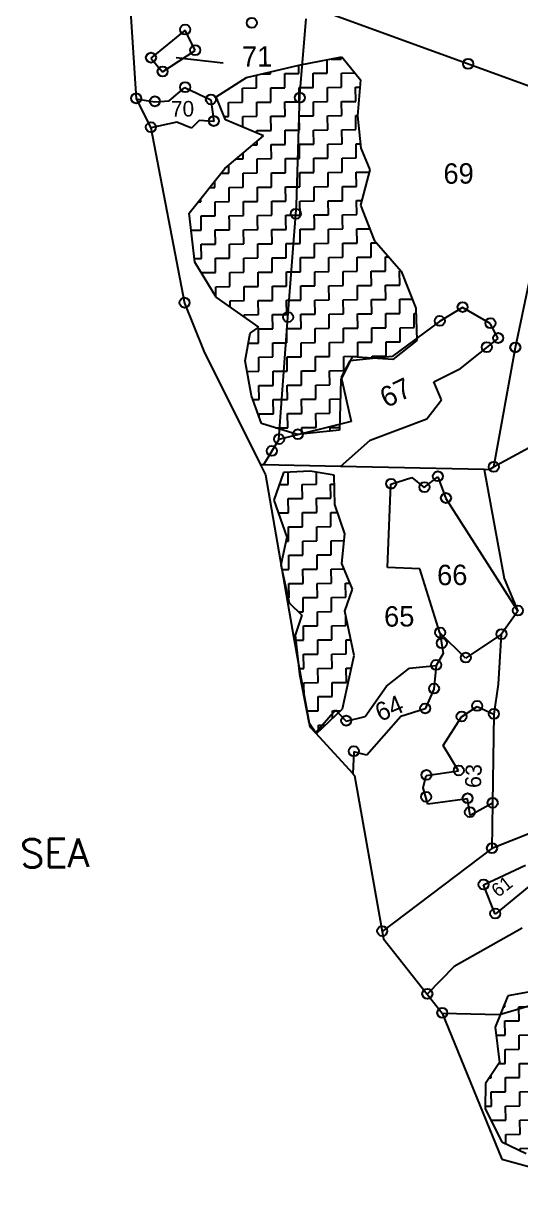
# Model space of a CAD drawing. Header units: metres. Extents: x 291193 to 293446, y 1984590 to 1987927.
# Drawn here: x 291193 to 291638, y 1984690 to 1985747 of the extents above; entities that cross this region are included whole.
import ezdxf

# ---------------------------------------------------------------- set-up
doc = ezdxf.new("R2010")
doc.units = ezdxf.units.M
for name, color, linetype in [('POLY_HATCH', 12, 'Continuous'), ('POLY_PARCEL', 6, 'Continuous'), ('SYM_STONE', 1, 'Continuous'), ('TEXT_MAPOUT', 7, 'Continuous'), ('TEXT_PARCEL', 7, 'Continuous'), ('V_BOUND_LINE', 7, 'Continuous')]:
    doc.layers.add(name, color=color, linetype=linetype)
doc.styles.get("Standard").update_dxf_attribs({"font": 'simplex.shx'})
doc.styles.add('TEXT_MAP', font='')
doc.styles.get('TEXT_MAP').set_extended_font_data('Kruti Dev 050')
doc.dimstyles.get("Standard").update_dxf_attribs({"dimtxt": 0.18, "dimasz": 0.18, "dimexe": 0.18, "dimexo": 0.0625, "dimgap": 0.09, "dimtad": 0, "dimtih": 1, "dimtoh": 1, "dimdec": 4, "dimzin": 0, "dimdsep": 46, "dimtxsty": 'Standard', "dimcen": 0.09, "dimadec": 0, "dimazin": 0, "dimtfac": 1, "dimtdec": 4, "dimtofl": 0, "dimtmove": 0, "dimatfit": 3, "dimfxl": 1, "dimtolj": 1, "dimtzin": 0, "dimarcsym": 0})

msp = doc.modelspace()

# ---------------------------------------------------------------- linework, layer by layer
at = {"layer": 'POLY_HATCH'}
for p, q in [((291439.4, 1985709.6), (291478, 1985717)), ((291478, 1985717), (291494.5, 1985696.6)), ((291392.6, 1985698.7), (291439.4, 1985709.6)), ((291365.5, 1985681.3), (291392.6, 1985698.7)), ((291494.5, 1985696.6), (291491.8, 1985664.4)), ((291373.7, 1985660.9), (291365.5, 1985681.3)), ((291407.7, 1985646.5), (291373.7, 1985660.9)), ((291491.8, 1985664.4), (291495, 1985635.5)), ((291373.2, 1985617.3), (291407.7, 1985646.5)), ((291495, 1985635.5), (291503.1, 1985615.9)), ((291341.2, 1985577.3), (291373.2, 1985617.3)), ((291503.1, 1985615.9), (291494.5, 1985584.4)), ((291494.5, 1985584.4), (291506.9, 1985553.1)), ((291346.2, 1985533.4), (291341.2, 1985577.3)), ((291506.9, 1985553.1), (291531.1, 1985525.3)), ((291365.3, 1985502.1), (291346.2, 1985533.4)), ((291531.1, 1985525.3), (291544.3, 1985492.3)), ((291403.7, 1985475.2), (291365.3, 1985502.1)), ((291544.3, 1985492.3), (291545, 1985463.4)), ((291391.4, 1985445), (291395.8, 1985469.7)), ((291395.8, 1985469.7), (291403.7, 1985475.2)), ((291545, 1985463.4), (291523.7, 1985446.1)), ((291487.3, 1985448.7), (291477, 1985428.1)), ((291523.7, 1985446.1), (291487.3, 1985448.7)), ((291397.1, 1985413.6), (291391.4, 1985445)), ((291477, 1985428.1), (291475.7, 1985382.9)), ((291406.1, 1985389), (291397.1, 1985413.6)), ((291438, 1985379.2), (291406.1, 1985389)), ((291475.7, 1985382.9), (291438, 1985379.2)), ((291425.6, 1985345), (291417, 1985320.2)), ((291449.5, 1985346.4), (291425.6, 1985345)), ((291470.9, 1985342.8), (291449.5, 1985346.4)), ((291471.5, 1985316.5), (291470.9, 1985342.8)), ((291417, 1985320.2), (291428.6, 1985287.2)), ((291480.5, 1985290.2), (291471.5, 1985316.5)), ((291477.8, 1985263.8), (291480.5, 1985290.2)), ((291428.6, 1985287.2), (291423.4, 1985262.5)), ((291423.4, 1985262.5), (291430.8, 1985228.6)), ((291487.6, 1985240.8), (291477.8, 1985263.8)), ((291480.7, 1985221.1), (291487.6, 1985240.8)), ((291430.8, 1985228.6), (291442.2, 1985217.4)), ((291442.2, 1985217.4), (291436, 1985199.4)), ((291489, 1985181.4), (291480.7, 1985221.1)), ((291436, 1985199.4), (291440.1, 1985164.6)), ((291478.5, 1985133.6), (291489, 1985181.4)), ((291440.1, 1985164.6), (291448.4, 1985121.6)), ((291455.2, 1985111.6), (291478.5, 1985133.6)), ((291448.4, 1985121.6), (291455.2, 1985111.6)), ((291626.6, 1984876.6), (291615.2, 1984848.8)), ((291651.3, 1984881.3), (291626.6, 1984876.6)), ((291615.2, 1984848.8), (291619, 1984817.1)), ((291619, 1984817.1), (291606.6, 1984798.3)), ((291606.6, 1984798.3), (291606.2, 1984775.7)), ((291606.2, 1984775.7), (291621.1, 1984746)), ((291621.1, 1984746), (291642.9, 1984735.6))]:
    msp.add_line(p, q, dxfattribs=at)
at = {"layer": 'POLY_HATCH', "linetype": 'Continuous'}
for p, q in [((291464.9, 1985702.5), (291464.8, 1985714.5)), ((291468.4, 1985715.2), (291477.4, 1985715.2)), ((291477.4, 1985715.2), (291477.4, 1985716.9)), ((291401.6, 1985689.3), (291401.5, 1985700.8)), ((291406.6, 1985702), (291414.1, 1985702)), ((291414.1, 1985702), (291414.1, 1985703.7)), ((291426.8, 1985702.2), (291439.5, 1985702.3)), ((291426.9, 1985689.5), (291426.8, 1985702.2)), ((291439.5, 1985702.3), (291439.4, 1985709.6)), ((291452.2, 1985702.4), (291464.9, 1985702.5)), ((291452.3, 1985689.7), (291452.2, 1985702.4)), ((291477.5, 1985702.6), (291489.6, 1985702.7)), ((291477.6, 1985689.9), (291477.5, 1985702.6)), ((291414.2, 1985689.4), (291426.9, 1985689.5)), ((291414.3, 1985676.7), (291414.2, 1985689.4)), ((291439.6, 1985689.6), (291452.3, 1985689.7)), ((291439.7, 1985676.9), (291439.6, 1985689.6)), ((291465, 1985689.8), (291477.6, 1985689.9)), ((291465.1, 1985677.1), (291465, 1985689.8)), ((291490.3, 1985690), (291493.9, 1985690)), ((291490.4, 1985677.3), (291490.3, 1985690)), ((291388.9, 1985689.2), (291401.6, 1985689.3)), ((291389, 1985676.5), (291388.9, 1985689.2)), ((291376.3, 1985676.4), (291389, 1985676.5)), ((291376.4, 1985663.7), (291376.3, 1985676.4)), ((291401.7, 1985676.6), (291414.3, 1985676.7)), ((291401.8, 1985663.9), (291401.7, 1985676.6)), ((291427, 1985676.8), (291439.7, 1985676.9)), ((291427.1, 1985664.1), (291427, 1985676.8)), ((291452.4, 1985677), (291465.1, 1985677.1)), ((291452.5, 1985664.3), (291452.4, 1985677)), ((291477.7, 1985677.2), (291490.4, 1985677.3)), ((291477.8, 1985664.5), (291477.7, 1985677.2)), ((291372.6, 1985663.7), (291376.4, 1985663.7)), ((291389.1, 1985663.8), (291401.8, 1985663.9)), ((291389.2, 1985654.3), (291389.1, 1985663.8)), ((291414.4, 1985664), (291427.1, 1985664.1)), ((291414.6, 1985651.3), (291414.4, 1985664)), ((291439.8, 1985664.2), (291452.5, 1985664.3)), ((291439.9, 1985651.5), (291439.8, 1985664.2)), ((291465.2, 1985664.4), (291477.8, 1985664.5)), ((291465.3, 1985651.7), (291465.2, 1985664.4)), ((291490.5, 1985664.6), (291491.8, 1985664.6)), ((291490.6, 1985652), (291490.5, 1985664.6)), ((291401.9, 1985651.2), (291414.6, 1985651.3)), ((291401.9, 1985649), (291401.9, 1985651.2)), ((291427.2, 1985651.4), (291439.9, 1985651.5)), ((291427.3, 1985638.8), (291427.2, 1985651.4)), ((291452.6, 1985651.6), (291465.3, 1985651.7)), ((291452.7, 1985639), (291452.6, 1985651.6)), ((291478, 1985651.8), (291490.6, 1985652)), ((291478.1, 1985639.2), (291478, 1985651.8)), ((291398.3, 1985638.5), (291402, 1985638.5)), ((291402, 1985638.5), (291402, 1985641.6)), ((291414.7, 1985638.6), (291427.3, 1985638.8)), ((291414.8, 1985626), (291414.7, 1985638.6)), ((291440, 1985638.9), (291452.7, 1985639)), ((291440.1, 1985626.2), (291440, 1985638.9)), ((291465.4, 1985639.1), (291478.1, 1985639.2)), ((291465.5, 1985626.4), (291465.4, 1985639.1)), ((291490.7, 1985639.3), (291494.5, 1985639.3)), ((291490.8, 1985626.6), (291490.7, 1985639.3)), ((291389.4, 1985625.8), (291389.4, 1985631)), ((291402.1, 1985625.9), (291414.8, 1985626)), ((291427.4, 1985626.1), (291440.1, 1985626.2)), ((291427.5, 1985613.4), (291427.4, 1985626.1)), ((291452.8, 1985626.3), (291465.5, 1985626.4)), ((291452.9, 1985613.6), (291452.8, 1985626.3)), ((291478.2, 1985626.5), (291490.8, 1985626.6)), ((291478.3, 1985613.8), (291478.2, 1985626.5)), ((291376.8, 1985613), (291376.8, 1985620.4)), ((291383.1, 1985625.7), (291389.4, 1985625.8)), ((291402.2, 1985613.2), (291402.1, 1985625.9)), ((291364.2, 1985600.2), (291364.2, 1985606.1)), ((291369.7, 1985612.9), (291376.8, 1985613)), ((291389.5, 1985613.1), (291402.2, 1985613.2)), ((291389.6, 1985600.4), (291389.5, 1985613.1)), ((291414.9, 1985613.3), (291427.5, 1985613.4)), ((291415, 1985600.6), (291414.9, 1985613.3)), ((291440.2, 1985613.5), (291452.9, 1985613.6)), ((291440.3, 1985600.8), (291440.2, 1985613.5)), ((291465.6, 1985613.7), (291478.3, 1985613.8)), ((291465.7, 1985601), (291465.6, 1985613.7)), ((291490.9, 1985613.9), (291502.6, 1985614)), ((291491, 1985601.2), (291490.9, 1985613.9)), ((291359.5, 1985600.2), (291364.2, 1985600.2)), ((291376.9, 1985600.3), (291389.6, 1985600.4)), ((291377, 1985587.6), (291376.9, 1985600.3)), ((291402.3, 1985600.5), (291415, 1985600.6)), ((291402.4, 1985587.8), (291402.3, 1985600.5)), ((291427.6, 1985600.7), (291440.3, 1985600.8)), ((291427.8, 1985588), (291427.6, 1985600.7)), ((291453, 1985600.9), (291465.7, 1985601)), ((291453.1, 1985588.2), (291453, 1985600.9)), ((291478.4, 1985601.1), (291491, 1985601.2)), ((291478.5, 1985588.4), (291478.4, 1985601.1)), ((291349.3, 1985587.4), (291351.7, 1985587.4)), ((291351.7, 1985587.4), (291351.6, 1985590.3)), ((291364.4, 1985587.5), (291377, 1985587.6)), ((291364.5, 1985574.8), (291364.4, 1985587.5)), ((291389.7, 1985587.7), (291402.4, 1985587.8)), ((291389.8, 1985575), (291389.7, 1985587.7)), ((291415.1, 1985587.9), (291427.8, 1985588)), ((291415.2, 1985575.3), (291415.1, 1985587.9)), ((291440.4, 1985588.1), (291453.1, 1985588.2)), ((291440.5, 1985575.5), (291440.4, 1985588.1)), ((291465.8, 1985588.3), (291478.5, 1985588.4)), ((291465.9, 1985575.7), (291465.8, 1985588.3)), ((291491.1, 1985588.6), (291495.7, 1985588.6)), ((291491.3, 1985575.9), (291491.1, 1985588.6)), ((291351.8, 1985574.7), (291364.5, 1985574.8)), ((291351.8, 1985569), (291351.8, 1985574.7)), ((291377.1, 1985574.9), (291389.8, 1985575)), ((291377.2, 1985569.3), (291377.1, 1985574.9)), ((291402.5, 1985575.1), (291415.2, 1985575.3)), ((291402.5, 1985569.6), (291402.5, 1985575.1)), ((291427.9, 1985575.4), (291440.5, 1985575.5)), ((291427.9, 1985569.9), (291427.9, 1985575.4)), ((291453.2, 1985575.6), (291465.9, 1985575.7)), ((291453.3, 1985570.2), (291453.2, 1985575.6)), ((291478.6, 1985575.8), (291491.3, 1985575.9)), ((291478.6, 1985570.5), (291478.6, 1985575.8)), ((291351.9, 1985562.1), (291351.8, 1985569)), ((291377.2, 1985562.3), (291377.2, 1985569.3)), ((291402.6, 1985562.5), (291402.5, 1985569.6)), ((291415.3, 1985562.6), (291428, 1985562.7)), ((291415.4, 1985549.9), (291415.3, 1985562.6)), ((291428, 1985562.7), (291427.9, 1985569.9)), ((291440.6, 1985562.8), (291453.3, 1985562.9)), ((291440.7, 1985550.1), (291440.6, 1985562.8)), ((291453.3, 1985562.9), (291453.3, 1985570.2)), ((291466, 1985563), (291478.7, 1985563.1)), ((291466.1, 1985550.3), (291466, 1985563)), ((291478.7, 1985563.1), (291478.6, 1985570.5)), ((291491.4, 1985563.2), (291502.9, 1985563.3)), ((291491.5, 1985550.5), (291491.4, 1985563.2)), ((291343, 1985562), (291351.9, 1985562.1)), ((291364.6, 1985562.2), (291377.2, 1985562.3)), ((291364.7, 1985549.5), (291364.6, 1985562.2)), ((291389.9, 1985562.4), (291402.6, 1985562.5)), ((291390, 1985549.7), (291389.9, 1985562.4)), ((291352, 1985549.4), (291364.7, 1985549.5)), ((291352.1, 1985536.7), (291352, 1985549.4)), ((291377.3, 1985549.6), (291390, 1985549.7)), ((291377.4, 1985536.9), (291377.3, 1985549.6)), ((291402.7, 1985549.8), (291415.4, 1985549.9)), ((291402.8, 1985537.1), (291402.7, 1985549.8)), ((291428.1, 1985550), (291440.7, 1985550.1)), ((291428.2, 1985537.3), (291428.1, 1985550)), ((291453.4, 1985550.2), (291466.1, 1985550.3)), ((291453.5, 1985537.5), (291453.4, 1985550.2)), ((291478.8, 1985550.4), (291491.5, 1985550.5)), ((291478.9, 1985537.7), (291478.8, 1985550.4)), ((291504.1, 1985550.6), (291509.1, 1985550.7)), ((291504.2, 1985537.9), (291504.1, 1985550.6)), ((291345.8, 1985536.6), (291352.1, 1985536.7)), ((291364.8, 1985536.8), (291377.4, 1985536.9)), ((291364.9, 1985524.1), (291364.8, 1985536.8)), ((291390.1, 1985537), (291402.8, 1985537.1)), ((291390.2, 1985524.3), (291390.1, 1985537)), ((291415.5, 1985537.2), (291428.2, 1985537.3)), ((291415.6, 1985524.5), (291415.5, 1985537.2)), ((291440.8, 1985537.4), (291453.5, 1985537.5)), ((291440.9, 1985524.7), (291440.8, 1985537.4)), ((291466.2, 1985537.6), (291478.9, 1985537.7)), ((291466.3, 1985524.9), (291466.2, 1985537.6)), ((291491.6, 1985537.8), (291504.2, 1985537.9)), ((291491.7, 1985525.2), (291491.6, 1985537.8)), ((291516.9, 1985538), (291520, 1985538.1)), ((291517, 1985525.4), (291516.9, 1985538)), ((291352.2, 1985524), (291364.9, 1985524.1)), ((291352.2, 1985523.6), (291352.2, 1985524)), ((291377.6, 1985524.2), (291390.2, 1985524.3)), ((291377.7, 1985511.5), (291377.6, 1985524.2)), ((291402.9, 1985524.4), (291415.6, 1985524.5)), ((291403, 1985511.7), (291402.9, 1985524.4)), ((291428.3, 1985524.6), (291440.9, 1985524.7)), ((291428.4, 1985512), (291428.3, 1985524.6)), ((291453.6, 1985524.8), (291466.3, 1985524.9)), ((291453.7, 1985512.2), (291453.6, 1985524.8)), ((291479, 1985525.1), (291491.7, 1985525.2)), ((291479.1, 1985512.4), (291479, 1985525.1)), ((291504.3, 1985525.3), (291517, 1985525.4)), ((291504.4, 1985512.6), (291504.3, 1985525.3)), ((291529.7, 1985525.5), (291530.9, 1985525.5)), ((291529.8, 1985512.8), (291529.7, 1985525.5)), ((291365, 1985511.4), (291377.7, 1985511.5)), ((291365, 1985502.6), (291365, 1985511.4)), ((291390.3, 1985511.6), (291403, 1985511.7)), ((291390.4, 1985499), (291390.3, 1985511.6)), ((291415.7, 1985511.9), (291428.4, 1985512)), ((291415.8, 1985499.2), (291415.7, 1985511.9)), ((291441.1, 1985512.1), (291453.7, 1985512.2)), ((291441.2, 1985499.4), (291441.1, 1985512.1)), ((291466.4, 1985512.3), (291479.1, 1985512.4)), ((291466.5, 1985499.6), (291466.4, 1985512.3)), ((291491.8, 1985512.5), (291504.4, 1985512.6)), ((291491.9, 1985499.8), (291491.8, 1985512.5)), ((291517.1, 1985512.7), (291529.8, 1985512.8)), ((291517.2, 1985500), (291517.1, 1985512.7)), ((291403.1, 1985499.1), (291415.8, 1985499.2)), ((291428.5, 1985499.3), (291441.2, 1985499.4)), ((291428.6, 1985486.6), (291428.5, 1985499.3)), ((291453.8, 1985499.5), (291466.5, 1985499.6)), ((291453.9, 1985486.8), (291453.8, 1985499.5)), ((291479.2, 1985499.7), (291491.9, 1985499.8)), ((291479.3, 1985487), (291479.2, 1985499.7)), ((291504.6, 1985499.9), (291517.2, 1985500)), ((291504.7, 1985487.2), (291504.6, 1985499.9)), ((291529.9, 1985500.1), (291541.1, 1985500.2)), ((291530, 1985487.4), (291529.9, 1985500.1)), ((291377.8, 1985498.9), (291390.4, 1985499)), ((291377.8, 1985493.4), (291377.8, 1985498.9)), ((291403.2, 1985486.4), (291403.1, 1985499.1)), ((291390.5, 1985486.3), (291403.2, 1985486.4)), ((291390.6, 1985484.4), (291390.5, 1985486.3)), ((291415.9, 1985486.5), (291428.6, 1985486.6)), ((291416, 1985473.8), (291415.9, 1985486.5)), ((291441.3, 1985486.7), (291453.9, 1985486.8)), ((291441.4, 1985474), (291441.3, 1985486.7)), ((291466.6, 1985486.9), (291479.3, 1985487)), ((291466.7, 1985474.2), (291466.6, 1985486.9)), ((291492, 1985487.1), (291504.7, 1985487.2)), ((291492.1, 1985474.4), (291492, 1985487.1)), ((291517.3, 1985487.3), (291530, 1985487.4)), ((291517.4, 1985474.6), (291517.3, 1985487.3)), ((291542.7, 1985487.5), (291544.4, 1985487.5)), ((291542.8, 1985474.9), (291542.7, 1985487.5)), ((291403.3, 1985473.7), (291416, 1985473.8)), ((291403.4, 1985461), (291403.3, 1985473.7)), ((291428.7, 1985473.9), (291441.4, 1985474)), ((291428.8, 1985461.2), (291428.7, 1985473.9)), ((291454, 1985474.1), (291466.7, 1985474.2)), ((291454.1, 1985461.4), (291454, 1985474.1)), ((291479.4, 1985474.3), (291492.1, 1985474.4)), ((291479.5, 1985461.7), (291479.4, 1985474.3)), ((291504.8, 1985474.5), (291517.4, 1985474.6)), ((291504.9, 1985461.9), (291504.8, 1985474.5)), ((291530.1, 1985474.7), (291542.8, 1985474.9)), ((291530.2, 1985462.1), (291530.1, 1985474.7)), ((291394.2, 1985461), (291403.4, 1985461)), ((291416.1, 1985461.1), (291428.8, 1985461.2)), ((291416.2, 1985448.5), (291416.1, 1985461.1)), ((291441.5, 1985461.3), (291454.1, 1985461.4)), ((291441.6, 1985448.7), (291441.5, 1985461.3)), ((291466.8, 1985461.5), (291479.5, 1985461.7)), ((291466.9, 1985448.9), (291466.8, 1985461.5)), ((291492.2, 1985461.8), (291504.9, 1985461.9)), ((291492.3, 1985449.1), (291492.2, 1985461.8)), ((291517.5, 1985462), (291530.2, 1985462.1)), ((291517.6, 1985449.3), (291517.5, 1985462)), ((291542.9, 1985462.2), (291543.4, 1985462.2)), ((291542.9, 1985461.7), (291542.9, 1985462.2)), ((291403.5, 1985448.4), (291416.2, 1985448.5)), ((291403.6, 1985435.7), (291403.5, 1985448.4)), ((291428.9, 1985448.6), (291441.6, 1985448.7)), ((291429, 1985435.9), (291428.9, 1985448.6)), ((291454.2, 1985448.8), (291466.9, 1985448.9)), ((291454.4, 1985436.1), (291454.2, 1985448.8)), ((291479.6, 1985449), (291492.3, 1985449.1)), ((291479.7, 1985436.3), (291479.6, 1985449)), ((291505, 1985449.2), (291517.6, 1985449.3)), ((291505, 1985447.4), (291505, 1985449.2)), ((291393.1, 1985435.6), (291403.6, 1985435.7)), ((291416.3, 1985435.8), (291429, 1985435.9)), ((291416.4, 1985423.1), (291416.3, 1985435.8)), ((291441.7, 1985436), (291454.4, 1985436.1)), ((291441.8, 1985423.3), (291441.7, 1985436)), ((291467, 1985436.2), (291479.7, 1985436.3)), ((291467.1, 1985423.5), (291467, 1985436.2)), ((291403.7, 1985423), (291416.4, 1985423.1)), ((291403.8, 1985410.3), (291403.7, 1985423)), ((291429.1, 1985423.2), (291441.8, 1985423.3)), ((291429.2, 1985410.5), (291429.1, 1985423.2)), ((291454.5, 1985423.4), (291467.1, 1985423.5)), ((291454.6, 1985410.7), (291454.5, 1985423.4)), ((291398.3, 1985410.3), (291403.8, 1985410.3)), ((291416.5, 1985410.4), (291429.2, 1985410.5)), ((291416.6, 1985397.7), (291416.5, 1985410.4)), ((291441.9, 1985410.6), (291454.6, 1985410.7)), ((291442, 1985397.9), (291441.9, 1985410.6)), ((291467.2, 1985410.8), (291476.5, 1985410.9)), ((291467.3, 1985398.2), (291467.2, 1985410.8)), ((291403.9, 1985397.6), (291416.6, 1985397.7)), ((291404, 1985394.7), (291403.9, 1985397.6)), ((291429.3, 1985397.8), (291442, 1985397.9)), ((291429.4, 1985385.2), (291429.3, 1985397.8)), ((291454.7, 1985398), (291467.3, 1985398.2)), ((291454.8, 1985385.4), (291454.7, 1985398)), ((291418.9, 1985385.1), (291429.4, 1985385.2)), ((291442.1, 1985385.3), (291454.8, 1985385.4)), ((291442.1, 1985379.6), (291442.1, 1985385.3)), ((291467.4, 1985385.5), (291475.7, 1985385.5)), ((291467.5, 1985382.1), (291467.4, 1985385.5)), ((291429.8, 1985334.4), (291429.7, 1985345.2)), ((291455.2, 1985334.7), (291455.1, 1985345.5)), ((291421.9, 1985334.4), (291429.8, 1985334.4)), ((291442.5, 1985334.5), (291455.2, 1985334.7)), ((291442.6, 1985321.9), (291442.5, 1985334.5)), ((291467.9, 1985334.8), (291471.1, 1985334.8)), ((291468, 1985322.1), (291467.9, 1985334.8)), ((291429.9, 1985321.8), (291442.6, 1985321.9)), ((291430, 1985309.1), (291429.9, 1985321.8)), ((291455.3, 1985322), (291468, 1985322.1)), ((291455.4, 1985309.3), (291455.3, 1985322)), ((291420.9, 1985309), (291430, 1985309.1)), ((291442.7, 1985309.2), (291455.4, 1985309.3)), ((291442.8, 1985296.5), (291442.7, 1985309.2)), ((291468.1, 1985309.4), (291473.9, 1985309.4)), ((291468.2, 1985296.7), (291468.1, 1985309.4)), ((291430.1, 1985296.4), (291442.8, 1985296.5)), ((291430.2, 1985283.7), (291430.1, 1985296.4)), ((291455.5, 1985296.6), (291468.2, 1985296.7)), ((291455.6, 1985283.9), (291455.5, 1985296.6)), ((291427.9, 1985283.7), (291430.2, 1985283.7)), ((291442.9, 1985283.8), (291455.6, 1985283.9)), ((291443, 1985271.1), (291442.9, 1985283.8)), ((291468.3, 1985284), (291479.9, 1985284.1)), ((291468.4, 1985271.4), (291468.3, 1985284)), ((291430.3, 1985271), (291443, 1985271.1)), ((291430.4, 1985258.4), (291430.3, 1985271)), ((291455.7, 1985271.3), (291468.4, 1985271.4)), ((291455.8, 1985258.6), (291455.7, 1985271.3)), ((291424.3, 1985258.3), (291430.4, 1985258.4)), ((291443.1, 1985258.5), (291455.8, 1985258.6)), ((291443.2, 1985245.8), (291443.1, 1985258.5)), ((291468.5, 1985258.7), (291479.9, 1985258.8)), ((291468.6, 1985246), (291468.5, 1985258.7)), ((291430.5, 1985245.7), (291443.2, 1985245.8)), ((291430.7, 1985233), (291430.5, 1985245.7)), ((291455.9, 1985245.9), (291468.6, 1985246)), ((291456, 1985233.2), (291455.9, 1985245.9)), ((291481.3, 1985246.1), (291485.4, 1985246.1)), ((291481.4, 1985233.4), (291481.3, 1985246.1)), ((291429.8, 1985233), (291430.7, 1985233)), ((291443.3, 1985233.1), (291456, 1985233.2)), ((291443.4, 1985220.4), (291443.3, 1985233.1)), ((291468.7, 1985233.3), (291481.4, 1985233.4)), ((291468.8, 1985220.6), (291468.7, 1985233.3)), ((291439.1, 1985220.4), (291443.4, 1985220.4)), ((291456.1, 1985220.5), (291468.8, 1985220.6)), ((291456.2, 1985207.9), (291456.1, 1985220.5)), ((291481.6, 1985208.1), (291481.5, 1985217.1)), ((291443.5, 1985207.8), (291456.2, 1985207.9)), ((291443.6, 1985195.1), (291443.5, 1985207.8)), ((291468.9, 1985208), (291481.6, 1985208.1)), ((291469, 1985195.3), (291468.9, 1985208)), ((291436.5, 1985195), (291443.6, 1985195.1)), ((291456.3, 1985195.2), (291469, 1985195.3)), ((291456.4, 1985182.5), (291456.3, 1985195.2)), ((291481.7, 1985195.4), (291486, 1985195.4)), ((291481.8, 1985182.7), (291481.7, 1985195.4)), ((291443.7, 1985182.4), (291456.4, 1985182.5)), ((291443.8, 1985169.7), (291443.7, 1985182.4)), ((291469.1, 1985182.6), (291481.8, 1985182.7)), ((291469.2, 1985169.9), (291469.1, 1985182.6)), ((291439.5, 1985169.7), (291443.8, 1985169.7)), ((291456.5, 1985169.8), (291469.2, 1985169.9)), ((291456.6, 1985157.1), (291456.5, 1985169.8)), ((291481.9, 1985170), (291486.5, 1985170.1)), ((291482, 1985157.3), (291481.9, 1985170)), ((291444, 1985157), (291456.6, 1985157.1)), ((291444.1, 1985144.4), (291444, 1985157)), ((291469.3, 1985157.2), (291482, 1985157.3)), ((291469.4, 1985144.6), (291469.3, 1985157.2)), ((291444, 1985144.4), (291444.1, 1985144.4)), ((291456.7, 1985144.5), (291469.4, 1985144.6)), ((291456.8, 1985131.8), (291456.7, 1985144.5)), ((291446.4, 1985131.7), (291456.8, 1985131.8)), ((291469.5, 1985131.9), (291476.7, 1985131.9)), ((291469.6, 1985125.2), (291469.5, 1985131.9)), ((291456.9, 1985119.1), (291463.2, 1985119.1)), ((291457, 1985113.3), (291456.9, 1985119.1)), ((291622.6, 1984866.8), (291623.9, 1984866.9)), ((291623.9, 1984866.9), (291623.8, 1984869.8)), ((291636.5, 1984867), (291649.2, 1984867.1)), ((291636.6, 1984854.3), (291636.5, 1984867)), ((291624, 1984854.2), (291636.6, 1984854.3)), ((291624.1, 1984841.5), (291624, 1984854.2)), ((291616.1, 1984841.4), (291624.1, 1984841.5)), ((291636.7, 1984841.6), (291649.4, 1984841.7)), ((291636.8, 1984828.9), (291636.7, 1984841.6)), ((291624.2, 1984828.8), (291636.8, 1984828.9)), ((291624.3, 1984816.1), (291624.2, 1984828.8)), ((291618.4, 1984816.1), (291624.3, 1984816.1)), ((291636.9, 1984816.2), (291649.6, 1984816.3)), ((291637, 1984803.6), (291636.9, 1984816.2)), ((291609.9, 1984803.3), (291611.7, 1984803.4)), ((291611.7, 1984803.4), (291611.7, 1984806)), ((291624.4, 1984803.5), (291637, 1984803.6)), ((291624.5, 1984790.8), (291624.4, 1984803.5)), ((291611.8, 1984790.7), (291624.5, 1984790.8)), ((291611.9, 1984778), (291611.8, 1984790.7)), ((291637.2, 1984790.9), (291649.8, 1984791)), ((291637.3, 1984778.2), (291637.2, 1984790.9)), ((291606.3, 1984777.9), (291611.9, 1984778)), ((291624.6, 1984778.1), (291637.3, 1984778.2)), ((291624.7, 1984765.4), (291624.6, 1984778.1)), ((291612, 1984765.3), (291624.7, 1984765.4)), ((291612, 1984764.2), (291612, 1984765.3)), ((291637.4, 1984765.5), (291650, 1984765.6)), ((291637.5, 1984752.8), (291637.4, 1984765.5)), ((291624.8, 1984752.7), (291637.5, 1984752.8)), ((291624.9, 1984744.3), (291624.8, 1984752.7)), ((291637.6, 1984740.2), (291650.2, 1984740.3)), ((291637.6, 1984738.2), (291637.6, 1984740.2))]:
    msp.add_line(p, q, dxfattribs=at)
at = {"layer": 'POLY_PARCEL'}
for p, q in [((291683.5, 1985677), (291463.9, 1985756.7)), ((291440.3, 1985683.4), (291446, 1985751.1)), ((291337.5, 1985741.1), (291306.9, 1985716)), ((291346.5, 1985722.7), (291337.5, 1985741.1)), ((291317.3, 1985703.6), (291346.5, 1985722.7)), ((291306.9, 1985716), (291317.3, 1985703.6)), ((291323.2, 1985677.9), (291337.4, 1985689.6)), ((291337.4, 1985689.6), (291360.5, 1985678.6)), ((291293.6, 1985679.6), (291310.4, 1985676.8)), ((291437.2, 1985584.1), (291440.3, 1985683.4)), ((291310.4, 1985676.8), (291323.2, 1985677.9)), ((291360.5, 1985678.6), (291363.2, 1985659.3)), ((291330.2, 1985658.8), (291306.8, 1985653.7)), ((291343.2, 1985653.2), (291330.2, 1985658.8)), ((291350.2, 1985660.3), (291343.2, 1985653.2)), ((291363.2, 1985659.3), (291350.2, 1985660.3)), ((291429.6, 1985483.8), (291437.2, 1985584.1)), ((291657.7, 1985573), (291633.2, 1985456.7)), ((291586, 1985492.8), (291565.5, 1985480.4)), ((291610.9, 1985478.4), (291586, 1985492.8)), ((291421.6, 1985374.6), (291429.6, 1985483.8)), ((291565.5, 1985480.4), (291523, 1985448.8)), ((291617.8, 1985465.1), (291610.9, 1985478.4)), ((291584.3, 1985438.2), (291617.8, 1985465.1)), ((291523, 1985448.8), (291485.2, 1985445.2)), ((291633.2, 1985456.7), (291613.9, 1985349.8)), ((291485.2, 1985445.2), (291477.2, 1985430.5)), ((291560.2, 1985426.4), (291584.3, 1985438.2)), ((291477.2, 1985430.5), (291486.2, 1985390.9)), ((291567.2, 1985410.1), (291560.2, 1985426.4)), ((291733.1, 1985415.3), (291613.9, 1985349.8)), ((291553.9, 1985393), (291567.2, 1985410.1)), ((291486.2, 1985390.9), (291421.6, 1985374.6)), ((291503.4, 1985374.1), (291553.9, 1985393)), ((291421.6, 1985374.6), (291407.7, 1985352)), ((291476.7, 1985350.5), (291503.4, 1985374.1)), ((291407.7, 1985352), (291405.1, 1985352.1)), ((291476.7, 1985350.5), (291407.7, 1985352)), ((291605.3, 1985347.7), (291476.7, 1985350.5)), ((291551.7, 1985331.6), (291563.9, 1985341.3)), ((291563.9, 1985341.3), (291571, 1985321.9)), ((291605.3, 1985347.7), (291623.3, 1985250.1)), ((291609.8, 1985347.6), (291605.3, 1985347.7)), ((291613.9, 1985349.8), (291609.8, 1985347.6)), ((291518.9, 1985260.2), (291521.9, 1985334.7)), ((291521.9, 1985334.7), (291540.7, 1985340.5)), ((291540.7, 1985340.5), (291551.7, 1985331.6)), ((291571, 1985321.9), (291635.5, 1985221.1)), ((291547.7, 1985258.8), (291518.9, 1985260.2)), ((291565.7, 1985201.6), (291547.7, 1985258.8)), ((291623.3, 1985250.1), (291635.5, 1985221.1)), ((291635.5, 1985221.1), (291620.7, 1985200.1)), ((291565.7, 1985201.6), (291568.8, 1985183.2)), ((291588.8, 1985179), (291565.7, 1985201.6)), ((291620.7, 1985200.1), (291588.8, 1985179)), ((291620.7, 1985200.1), (291617.9, 1985155.6)), ((291568.8, 1985183.2), (291562.3, 1985172.4)), ((291538.4, 1985169.9), (291562.3, 1985172.4)), ((291562.3, 1985172.4), (291560.4, 1985151.3)), ((291518, 1985153.9), (291538.4, 1985169.9)), ((291498.8, 1985126.6), (291518, 1985153.9)), ((291560.4, 1985151.3), (291552.5, 1985133.6)), ((291617.9, 1985155.6), (291614, 1985128.7)), ((291454.3, 1985112), (291472.2, 1985132.6)), ((291472.2, 1985132.6), (291481.8, 1985122.6)), ((291552.5, 1985133.6), (291530.7, 1985126.6)), ((291585, 1985126.4), (291599, 1985135.8)), ((291599, 1985135.8), (291614, 1985128.7)), ((291481.8, 1985122.6), (291498.8, 1985126.6)), ((291530.7, 1985126.6), (291500.3, 1985092)), ((291568.8, 1985100.9), (291585, 1985126.4)), ((291614, 1985128.7), (291612.9, 1985049.1)), ((291582.5, 1985078.1), (291568.8, 1985100.9)), ((291488.6, 1985095.2), (291487.7, 1985075.7)), ((291500.3, 1985092), (291488.6, 1985095.2)), ((291553.5, 1985074), (291582.5, 1985078.1)), ((291550.9, 1985062.9), (291553.5, 1985074)), ((291776.3, 1985073.5), (291612.3, 1985008.5)), ((291554.9, 1985048.3), (291550.9, 1985062.9)), ((291590.4, 1985053.1), (291554.9, 1985048.3)), ((291592.9, 1985038.2), (291590.4, 1985053.1)), ((291612.9, 1985049.1), (291592.9, 1985038.2)), ((291612.9, 1985049.1), (291612.3, 1985008.5)), ((291612.3, 1985008.5), (291514, 1984934.3)), ((291604.8, 1984976), (291642.3, 1984993.6)), ((291658.8, 1984985.7), (291615.2, 1984949.9)), ((291615.2, 1984949.9), (291604.8, 1984976)), ((291639.4, 1984937.2), (291578.5, 1984903)), ((291578.5, 1984903), (291554.4, 1984878.1)), ((291619.2, 1984860.1), (291663.3, 1984873)), ((291567.8, 1984861.1), (291619.2, 1984860.1))]:
    msp.add_line(p, q, dxfattribs=at)
at = {"layer": 'SYM_STONE'}
for centre in [(291337.6, 1985741.5), (291397.2, 1985747.6), (291346.6, 1985723.1), (291307, 1985716.4), (291591.1, 1985710.9), (291317.4, 1985704), (291337.6, 1985690), (291293.7, 1985680), (291310.5, 1985677.3), (291360.7, 1985679), (291440.3, 1985680.6), (291306.9, 1985654.1), (291363.3, 1985659.7), (291436.7, 1985576.7), (291337.1, 1985497.1), (291429.8, 1985484.2), (291586.1, 1985493.2), (291565.6, 1985480.8), (291611, 1985478.8), (291618, 1985465.5), (291607.7, 1985457.3), (291633.3, 1985457.1), (291438.6, 1985379.3), (291421.7, 1985375), (291415.2, 1985364.4), (291614, 1985350.2), (291564, 1985341.7), (291522, 1985335.1), (291551.9, 1985332), (291571.2, 1985322.3), (291635.6, 1985221.5), (291565.9, 1985202), (291620.9, 1985200.5), (291567.4, 1985192.4), (291588.9, 1985179.4), (291562.4, 1985172.9), (291560.5, 1985151.7), (291599.1, 1985136.2), (291552.6, 1985134), (291585.2, 1985126.8), (291614.1, 1985129.1), (291481.9, 1985123), (291488.7, 1985095.6), (291553.7, 1985074.4), (291582.6, 1985078.5), (291553.4, 1985054.9), (291590.6, 1985053.5), (291592.6, 1985041.2), (291613, 1985049.5), (291612.4, 1985008.9), (291604.9, 1984976.4), (291615.3, 1984950.3), (291514.1, 1984934.7), (291554.5, 1984878.5), (291567.9, 1984861.5)]:
    msp.add_circle(centre, 4.49, dxfattribs=at)
at = {"layer": 'V_BOUND_LINE'}
for p, q in [((291284.6, 1985820), (291293.6, 1985679.6)), ((291293.6, 1985679.6), (291306.8, 1985653.7)), ((291306.8, 1985653.7), (291337, 1985496.7)), ((291337, 1985496.7), (291354.3, 1985453.6)), ((291354.3, 1985453.6), (291405.1, 1985352.1)), ((291405.1, 1985352.1), (291409.6, 1985343.1)), ((291409.6, 1985343.1), (291434.7, 1985198.4)), ((291434.7, 1985198.4), (291449.2, 1985117.6)), ((291449.2, 1985117.6), (291454.3, 1985112)), ((291454.3, 1985112), (291487.7, 1985075.7)), ((291487.7, 1985075.7), (291489.3, 1985074)), ((291489.3, 1985074), (291514, 1984934.3)), ((291514, 1984934.3), (291515.2, 1984927.7)), ((291515.2, 1984927.7), (291554.4, 1984878.1)), ((291554.4, 1984878.1), (291567.8, 1984861.1)), ((291567.8, 1984861.1), (291621.3, 1984730.5)), ((291621.3, 1984730.5), (291768.2, 1984690.1))]:
    msp.add_line(p, q, dxfattribs=at)

# ---------------------------------------------------------------- texts
at = {"layer": 'TEXT_MAPOUT'}
msp.add_text('SEA', height=25.36, rotation=0.4682, dxfattribs=at).set_placement((291189.8, 1984991.6))
at = {"layer": 'TEXT_PARCEL', "style": 'TEXT_MAP'}
for s, height, rotation, p in [('71', 18.26, 0.4682, (291388.6, 1985708.2)), ('70', 13.89, 0.4682, (291325, 1985663.6)), ('69', 18.26, 0.4682, (291569, 1985603.5)), ('67', 18.26, 26.0922, (291517.8, 1985402.5)), ('66', 18.26, 0.4682, (291563.3, 1985244.2)), ('65', 18.26, 0.4682, (291515.8, 1985207.1)), ('64', 16.5, 23.2037, (291512.2, 1985121.8)), ('63', 14.39, 87.7398, (291602.5, 1985062.5)), ('61', 12.17, 37.6319, (291617.8, 1984964.3))]:
    msp.add_text(s, height=height, rotation=rotation, dxfattribs=at).set_placement(p)

# ---------------------------------------------------------------- leaders
msp.add_leader([(291371.7, 1985711.6), (291329.5, 1985716.2)], dimstyle='Standard', override={"dimtxt": 2.5, "dimasz": 2.5, "dimexe": 1.25, "dimexo": 0.625, "dimgap": 0.625, "dimtad": 1, "dimtih": 0, "dimtoh": 0, "dimzin": 8, "dimcen": 2.5, "dimtofl": 1})

doc.saveas('drawing.dxf')
